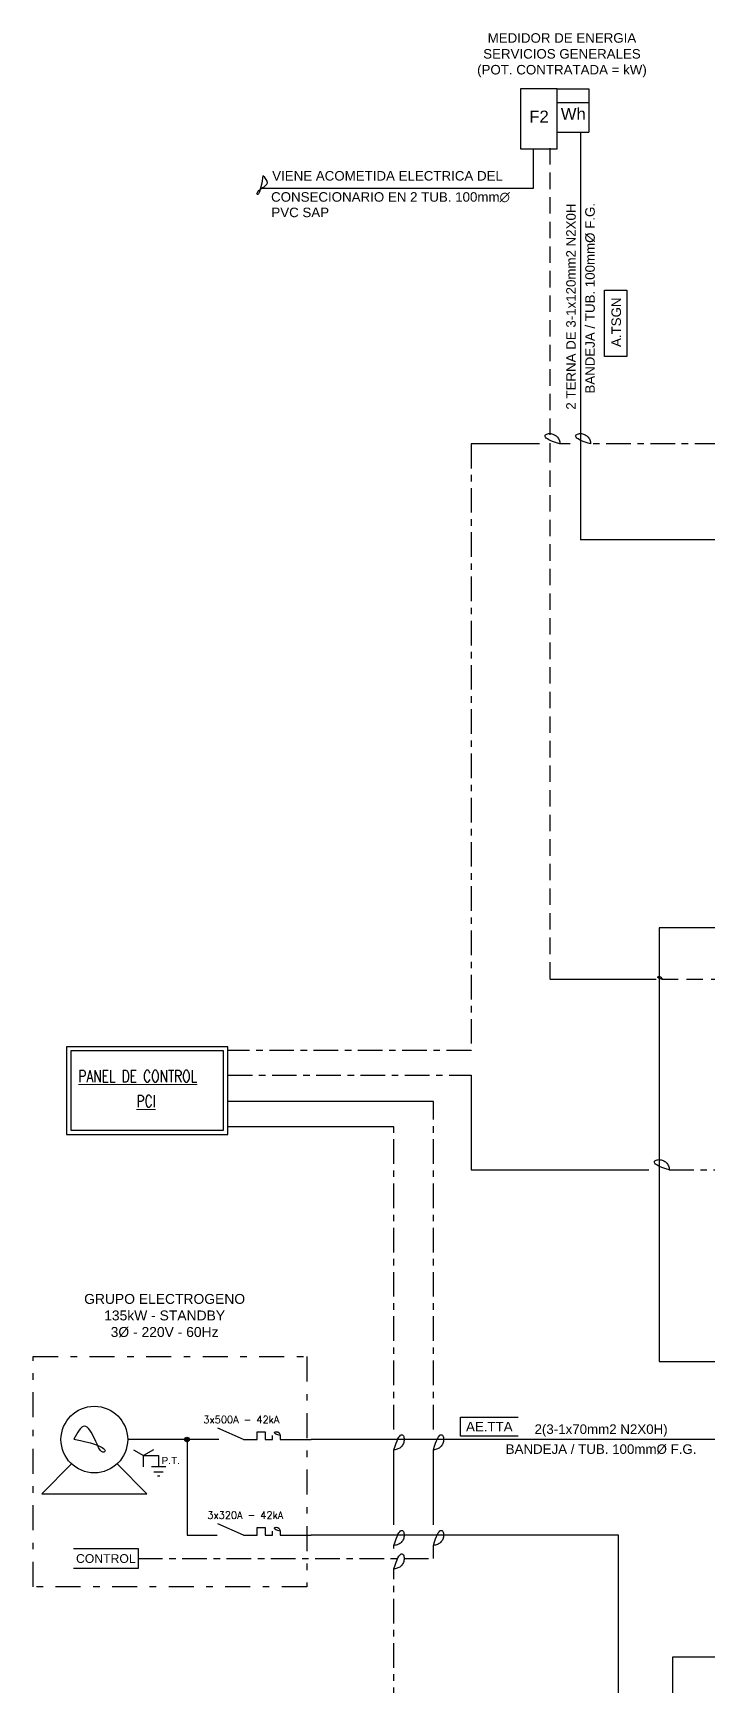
# Model space of a CAD drawing. Header units: millimetres. Extents: x 3435921466 to 3435921548, y 3277630854 to 3277630972.
# Drawn here: x 3435921466.89 to 3435921477.18, y 3277630879.63 to 3277630904.84 of the extents above; entities that cross this region are included whole.
import ezdxf
from ezdxf.enums import TextEntityAlignment as Align

# ---------------------------------------------------------------- set-up
doc = ezdxf.new("R2010")
doc.units = ezdxf.units.MM
for name, pattern in [('CENTER', [2, 1.25, -0.25, 0.25, -0.25]), ('DASHDOT', [25.4, 12.7, -6.35, 0, -6.35]), ('HIDDEN', [0.375, 0.25, -0.125]), ('JIS_09_08', [10.75, 8, -0.55, 0.55, -0.55, 0.55, -0.55])]:
    doc.linetypes.add(name, pattern=pattern)
for name, color, linetype in [('0-T', 7, 'Continuous'), ('0-TEXTOS', 7, 'Continuous'), ('IE-Diagrama', 7, 'Continuous'), ('IE-Tableros', 3, 'Continuous'), ('IE-Textos', 7, 'Continuous'), ('IE-TIERRA', 3, 'JIS_09_08'), ('IE-UNIFILAR', 3, 'Continuous'), ('TRAZOS', 7, 'Continuous'), ('X-TIT', 6, 'Continuous')]:
    doc.layers.add(name, color=color, linetype=linetype)
doc.layers.add('0-TEXTO', color=7, linetype='Continuous', lineweight=0)
doc.styles.add('EG-Romans', font='romans.shx')
doc.styles.add('GMI', font='romans.shx', dxfattribs={"width": 0.75})
doc.styles.add('style11', font='arial.ttf')
doc.styles.add('TEXT-0.10', font='arial.ttf', dxfattribs={"height": 0.1})

# ---------------------------------------------------------------- blocks, each defined once
blk = doc.blocks.new('medidor energia')
for p, q in [((-0.134, 0.364), (0.134, 0.364)), ((-0.134, 0.364), (0.134, 0.364)), ((-0.134, 0.364), (-0.134, 0)), ((-0.134, 0.364), (-0.134, 0)), ((0.134, 0.364), (0.134, 0)), ((0.134, 0.364), (0.134, 0)), ((-0.134, 0.25), (0.134, 0.25)), ((-0.134, 0.25), (0.134, 0.25)), ((-0.134, 0), (0.134, 0)), ((-0.134, 0), (0.134, 0))]:
    blk.add_line(p, q)
at = {"layer": '0-TEXTO', "style": 'TEXT-0.10'}
blk.add_text('Wh', height=0.1, dxfattribs=at).set_placement((-0.102, 0.104))
blk = doc.blocks.new('CM1')
at = {"color": 0}
for p, q in [((0, 0), (-0.431, 0.19)), ((0, 0), (0.227, 0)), ((0.227, 0.129), (0.36, 0.129)), ((0.227, 0.129), (0.36, 0.129)), ((0.227, 0), (0.227, 0.129)), ((0.227, 0), (0.227, 0.129)), ((0.36, 0.129), (0.36, 0)), ((0.36, 0.129), (0.36, 0)), ((0.483, 0), (0.483, 0.066)), ((0.483, 0), (0.483, 0.066)), ((0.616, 0.066), (0.616, 0)), ((0.616, 0.066), (0.616, 0)), ((0.36, 0), (0.483, 0)), ((0.36, 0), (0.483, 0)), ((0.616, 0), (1.136, 0))]:
    blk.add_line(p, q, dxfattribs=at)
at = {"color": 0, "lineweight": 0, "const_width": 0.0175}
for points in [[(-0.375, 0.067), (-0.509, -0.067)], [(-0.375, -0.067), (-0.509, 0.067)]]:
    blk.add_lwpolyline(points, dxfattribs=at)
at = {"color": 0}
blk.add_arc((0.549, 0.066), 0.0664, 0, 180, dxfattribs=at)
blk.add_arc((0.549, 0.066), 0.0664, 0, 180, dxfattribs=at)

msp = doc.modelspace()

# ---------------------------------------------------------------- hatches: boundary and pattern name
at = {"layer": 'IE-UNIFILAR'}
h = msp.add_hatch(color=256, dxfattribs=at)
edge = h.paths.add_edge_path()
edge.add_arc((3435921469.234861, 3277630883.38769), 0.03415, 0, 360)

# ---------------------------------------------------------------- linework, layer by layer
msp.add_spline([(3435921470.393497, 3277630902.665705), (3435921470.460575, 3277630902.560221), (3435921470.302463, 3277630902.401988), (3435921470.383914, 3277630902.282099)], degree=3)
at = {"color": 4}
msp.add_spline([(3435921467.511381, 3277630883.394251), (3435921467.672529, 3277630883.591059), (3435921467.829008, 3277630883.394251), (3435921467.950071, 3277630883.197443), (3435921468.146635, 3277630883.394251)], degree=3, dxfattribs=at)
at = {"layer": 'IE-Tableros'}
msp.add_lwpolyline([(3435921474.874927, 3277630903.991786), (3435921474.318851, 3277630903.991786), (3435921474.318851, 3277630903.079249), (3435921474.874927, 3277630903.079249)], close=True, dxfattribs=at)
at = {"layer": 'IE-Tableros', "ltscale": 0.014}
for points in [[(3435921467.475584, 3277630883.016459), (3435921467.023085, 3277630882.561137), (3435921468.622221, 3277630882.561137)], [(3435921468.169722, 3277630883.016459), (3435921468.622221, 3277630882.561137)]]:
    msp.add_lwpolyline(points, dxfattribs=at)
msp.add_circle((3435921467.82266, 3277630883.38769), 0.5082, dxfattribs=at)
at = {"layer": 'IE-Textos', "ltscale": 0.1}
for points in [[(3435921475.596822, 3277630900.92229), (3435921475.939041, 3277630900.92229), (3435921475.939041, 3277630899.906748), (3435921475.596822, 3277630899.906748)], [(3435921474.28226, 3277630883.440004), (3435921473.403806, 3277630883.440004), (3435921473.403806, 3277630883.730621), (3435921474.28226, 3277630883.730621)]]:
    msp.add_lwpolyline(points, close=True, dxfattribs=at)
at = {"layer": 'IE-TIERRA', "color": 13, "linetype": 'HIDDEN'}
for p, q in [((3435921474.76351, 3277630903.088667), (3435921474.76351, 3277630898.54402)), ((3435921474.76351, 3277630898.54402), (3435921474.76351, 3277630890.409117)), ((3435921474.76351, 3277630890.409117), (3435921476.387869, 3277630890.409117)), ((3435921476.473929, 3277630890.409117), (3435921496.393529, 3277630890.409117))]:
    msp.add_line(p, q, dxfattribs=at)
at = {"layer": 'IE-TIERRA', "color": 7}
for p, q in [((3435921468.421766, 3277630883.230677), (3435921468.572248, 3277630883.143794)), ((3435921468.722731, 3277630883.230677), (3435921468.572248, 3277630883.143794)), ((3435921468.572248, 3277630882.970042), (3435921468.572248, 3277630883.143794)), ((3435921468.911619, 3277630882.969874), (3435921468.692503, 3277630882.969874)), ((3435921468.87274, 3277630882.8921), (3435921468.731382, 3277630882.8921)), ((3435921468.819731, 3277630882.828455), (3435921468.784391, 3277630882.828455))]:
    msp.add_line(p, q, dxfattribs=at)
at = {"layer": 'IE-TIERRA', "color": 7, "linetype": 'HIDDEN', "ltscale": 0.1}
for p, q in [((3435921468.572248, 3277630883.143794), (3435921468.802061, 3277630883.143794)), ((3435921468.802061, 3277630883.143794), (3435921468.802061, 3277630882.969874))]:
    msp.add_line(p, q, dxfattribs=at)
at = {"layer": 'IE-TIERRA', "color": 13, "linetype": 'HIDDEN'}
msp.add_arc((3435921476.430899, 3277630890.409117), 0.04303, 0, 180, dxfattribs=at)
at = {"layer": 'IE-UNIFILAR'}
for p, q in [((3435921479.886554, 3277630897.114909), (3435921475.231357, 3277630897.114909)), ((3435921480.56847, 3277630883.38769), (3435921471.129021, 3277630883.38769)), ((3435921469.238356, 3277630881.929514), (3435921469.696409, 3277630881.929514))]:
    msp.add_line(p, q, dxfattribs=at)
for points in [[(3435921475.231357, 3277630903.33108), (3435921475.231357, 3277630897.114909)], [(3435921474.512928, 3277630903.079249), (3435921474.512928, 3277630902.474223), (3435921470.373767, 3277630902.474223)], [(3435921486.785495, 3277630893.588648), (3435921486.785495, 3277630891.192727), (3435921476.430149, 3277630891.192727), (3435921476.430149, 3277630884.578471), (3435921480.545795, 3277630884.578471)], [(3435921469.719099, 3277630883.38769), (3435921468.330854, 3277630883.38769)], [(3435921469.238356, 3277630883.38769), (3435921469.238356, 3277630881.929514)], [(3435921487.228641, 3277630882.331492), (3435921487.228641, 3277630880.065745), (3435921476.635868, 3277630880.065745), (3435921476.635868, 3277630873.36941), (3435921479.863864, 3277630873.36941)], [(3435921480.227497, 3277630861.003916), (3435921475.81113, 3277630861.003916), (3435921475.81113, 3277630881.929514), (3435921471.129021, 3277630881.929514)]]:
    msp.add_lwpolyline(points, dxfattribs=at)
at = {"layer": 'IE-UNIFILAR', "color": 140, "linetype": 'CENTER', "ltscale": 0.3}
for points in [[(3435921474.608114, 3277630898.577631), (3435921473.565265, 3277630898.577631), (3435921473.565265, 3277630889.321375), (3435921469.856281, 3277630889.321375)], [(3435921475.075961, 3277630898.577631), (3435921474.918906, 3277630898.577631)], [(3435921480.050006, 3277630898.577631), (3435921475.386753, 3277630898.577631)], [(3435921469.856281, 3277630888.944346), (3435921473.565265, 3277630888.944346), (3435921473.565265, 3277630887.50265), (3435921476.274753, 3277630887.50265)], [(3435921472.991001, 3277630883.543086), (3435921472.991001, 3277630888.546305), (3435921469.856281, 3277630888.546305)], [(3435921472.390008, 3277630883.543086), (3435921472.390008, 3277630888.155863), (3435921469.856281, 3277630888.155863)], [(3435921476.585545, 3277630887.50265), (3435921480.774387, 3277630887.50265)], [(3435921472.390008, 3277630882.084911), (3435921472.390008, 3277630883.232294)], [(3435921472.991001, 3277630882.084911), (3435921472.991001, 3277630883.232294)], [(3435921468.488951, 3277630881.571864), (3435921472.991001, 3277630881.571864), (3435921472.991001, 3277630881.774119)], [(3435921472.390008, 3277630881.72726), (3435921472.390008, 3277630881.774119)], [(3435921472.390008, 3277630875.182932), (3435921472.390008, 3277630881.416468)]]:
    msp.add_lwpolyline(points, dxfattribs=at)
at = {"layer": 'IE-UNIFILAR'}
msp.add_lwpolyline([(3435921467.506956, 3277630881.724528), (3435921468.488951, 3277630881.724528), (3435921468.488951, 3277630881.419184), (3435921467.506956, 3277630881.419184)], close=True, dxfattribs=at)
msp.add_circle((3435921469.234861, 3277630883.38769), 0.03415, dxfattribs=at)
at = {"layer": 'IE-UNIFILAR', "color": 140, "linetype": 'CENTER', "ltscale": 0.3}
for centre, start, end in [((3435921474.76351, 3277630898.577631), 0, 180), ((3435921475.231357, 3277630898.577631), 0, 180), ((3435921476.430149, 3277630887.50265), 0, 180), ((3435921472.390008, 3277630883.38769), 270, 90), ((3435921472.991001, 3277630883.38769), 270, 90), ((3435921472.390008, 3277630881.929515), 270, 90), ((3435921472.991001, 3277630881.929515), 270, 90), ((3435921472.390008, 3277630881.571864), 270, 90)]:
    msp.add_arc(centre, 0.155396, start, end, dxfattribs=at)
at = {"layer": 'TRAZOS'}
for points in [[(3435921469.856281, 3277630889.380671), (3435921467.398166, 3277630889.380671), (3435921467.398166, 3277630888.042735), (3435921469.856281, 3277630888.042735)], [(3435921469.791492, 3277630889.315882), (3435921467.46297, 3277630889.315882), (3435921467.46297, 3277630888.107539), (3435921469.791492, 3277630888.107539)]]:
    msp.add_lwpolyline(points, close=True, dxfattribs=at)
at = {"layer": 'TRAZOS', "color": 3, "linetype": 'DASHDOT', "ltscale": 0.03}
msp.add_lwpolyline([(3435921466.889051, 3277630884.653178), (3435921471.061506, 3277630884.653178), (3435921471.061506, 3277630881.141642), (3435921466.889051, 3277630881.141642)], close=True, dxfattribs=at)

# ---------------------------------------------------------------- block references
at = {"layer": 'IE-Tableros', "xscale": 1.815, "yscale": 1.815, "zscale": 1.815}
msp.add_blockref('medidor energia', (3435921475.118061, 3277630903.33108), dxfattribs=at)
at = {"layer": 'IE-UNIFILAR', "xscale": 0.9075000000000002, "yscale": 0.9075000000000002, "zscale": 0.9075000000000002}
for p in [(3435921470.097792, 3277630883.38769), (3435921470.097792, 3277630881.929514)]:
    msp.add_blockref('CM1', p, dxfattribs=at)

# ---------------------------------------------------------------- texts
at = {"layer": '0-T', "style": 'TEXT-0.10'}
for s, height, p in [('VIENE ACOMETIDA ELECTRICA DEL', 0.14520168, (3435921470.533756, 3277630902.592767)), ('CONSECIONARIO EN 2 TUB. 100mm∅', 0.14520168, (3435921470.516803, 3277630902.270332)), ('PVC SAP', 0.1452017, (3435921470.52132, 3277630902.034695)), ('2(3-1x70mm2 N2X0H)', 0.14520168, (3435921474.532335, 3277630883.473807)), ('BANDEJA / TUB. 100mm%%C F.G.', 0.14520168, (3435921474.09296, 3277630883.169048))]:
    msp.add_text(s, height=height, dxfattribs=at).set_placement(p)
for s, p in [('2 TERNA DE 3-1x120mm2 N2X0H', (3435921475.160404, 3277630899.098124)), ('BANDEJA / TUB. 100mm%%C F.G.', (3435921475.450637, 3277630899.343571))]:
    msp.add_text(s, height=0.14520168, rotation=90, dxfattribs=at).set_placement(p)
at = {"layer": '0-T', "insert": (3435921474.950489, 3277630904.840994), "char_height": 0.14520168, "width": 3.10899079, "attachment_point": 2, "style": 'TEXT-0.10'}
msp.add_mtext('MEDIDOR DE ENERGIA\\PSERVICIOS GENERALES\\P(POT. CONTRATADA = kW)', dxfattribs=at)
at = {"layer": '0-TEXTOS', "style": 'TEXT-0.10'}
msp.add_text('AE.TTA', height=0.1452, dxfattribs=at).set_placement((3435921473.843044, 3277630883.585324), align=Align.MIDDLE)
at = {"layer": 'IE-Diagrama', "lineweight": 0, "style": 'TEXT-0.10'}
msp.add_text('A.TSGN', height=0.1452, rotation=90, dxfattribs=at).set_placement((3435921475.777694, 3277630900.431851), align=Align.MIDDLE)
at = {"layer": 'IE-Textos', "color": 7, "lineweight": 0, "style": 'EG-Romans'}
for s, p in [('3x500A - 42kA', (3435921469.485563, 3277630883.638285)), ('3x320A - 42kA', (3435921469.545225, 3277630882.18011))]:
    msp.add_text(s, height=0.1089, dxfattribs=at).set_placement(p)
at = {"layer": 'IE-Textos'}
for s, insert, char_height, width, attachment_point, style in [('F2', (3435921474.601169, 3277630903.659632), 0.1815, 2.23216449, 2, 'TEXT-0.10'), ('{\\fArial|b0|i0|c238|p34;GRUPO} {\\fArial|b0|i0|c238|p34;ELECTROGENO}\\P135kW - STANDBY{\\fArial|b0|i0|c238|p34;\\P}3%%C{\\fArial|b0|i0|c238|p34; - 220V - 60Hz}', (3435921468.893995, 3277630885.608607), 0.15125, 3.50563076, 2, 'style11'), ('CONTROL', (3435921467.997953, 3277630881.571864), 0.1331, 0.98199711, 5, 'TEXT-0.10')]:
    msp.add_mtext(s, dxfattribs=dict(at, insert=insert, char_height=char_height, width=width, attachment_point=attachment_point, style=style))
at = {"layer": 'IE-TIERRA', "color": 7, "lineweight": 0, "style": 'TEXT-0.10'}
msp.add_text('P.T.', height=0.1089, dxfattribs=at).set_placement((3435921468.847715, 3277630883.01359))
at = {"layer": 'X-TIT', "color": 2, "linetype": 'DASHDOT', "lineweight": 5, "style": 'GMI', "width": 0.75}
for s, p in [('%%UPANEL DE CONTROL', (3435921467.580356, 3277630888.838664)), ('%%UPCI', (3435921468.465168, 3277630888.458979))]:
    msp.add_text(s, height=0.1815, dxfattribs=at).set_placement(p)

doc.saveas('drawing.dxf')
